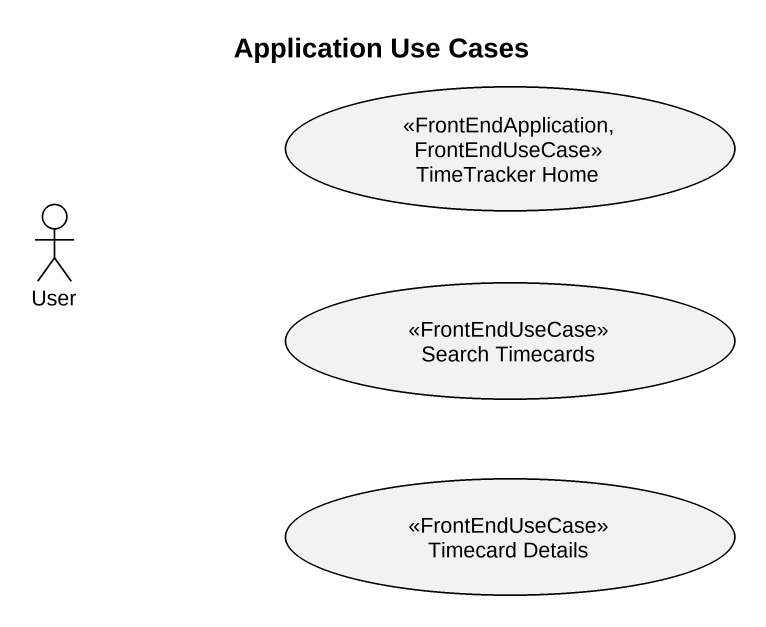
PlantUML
@startuml
title Application Use Cases
usecase "TimeTracker Home" as TimeTracker_Home <<FrontEndApplication, FrontEndUseCase>>
actor User
usecase "Search Timecards" as Search_Timecards <<FrontEndUseCase>>
usecase "Timecard Details" as Timecard_Details <<FrontEndUseCase>>
@enduml
